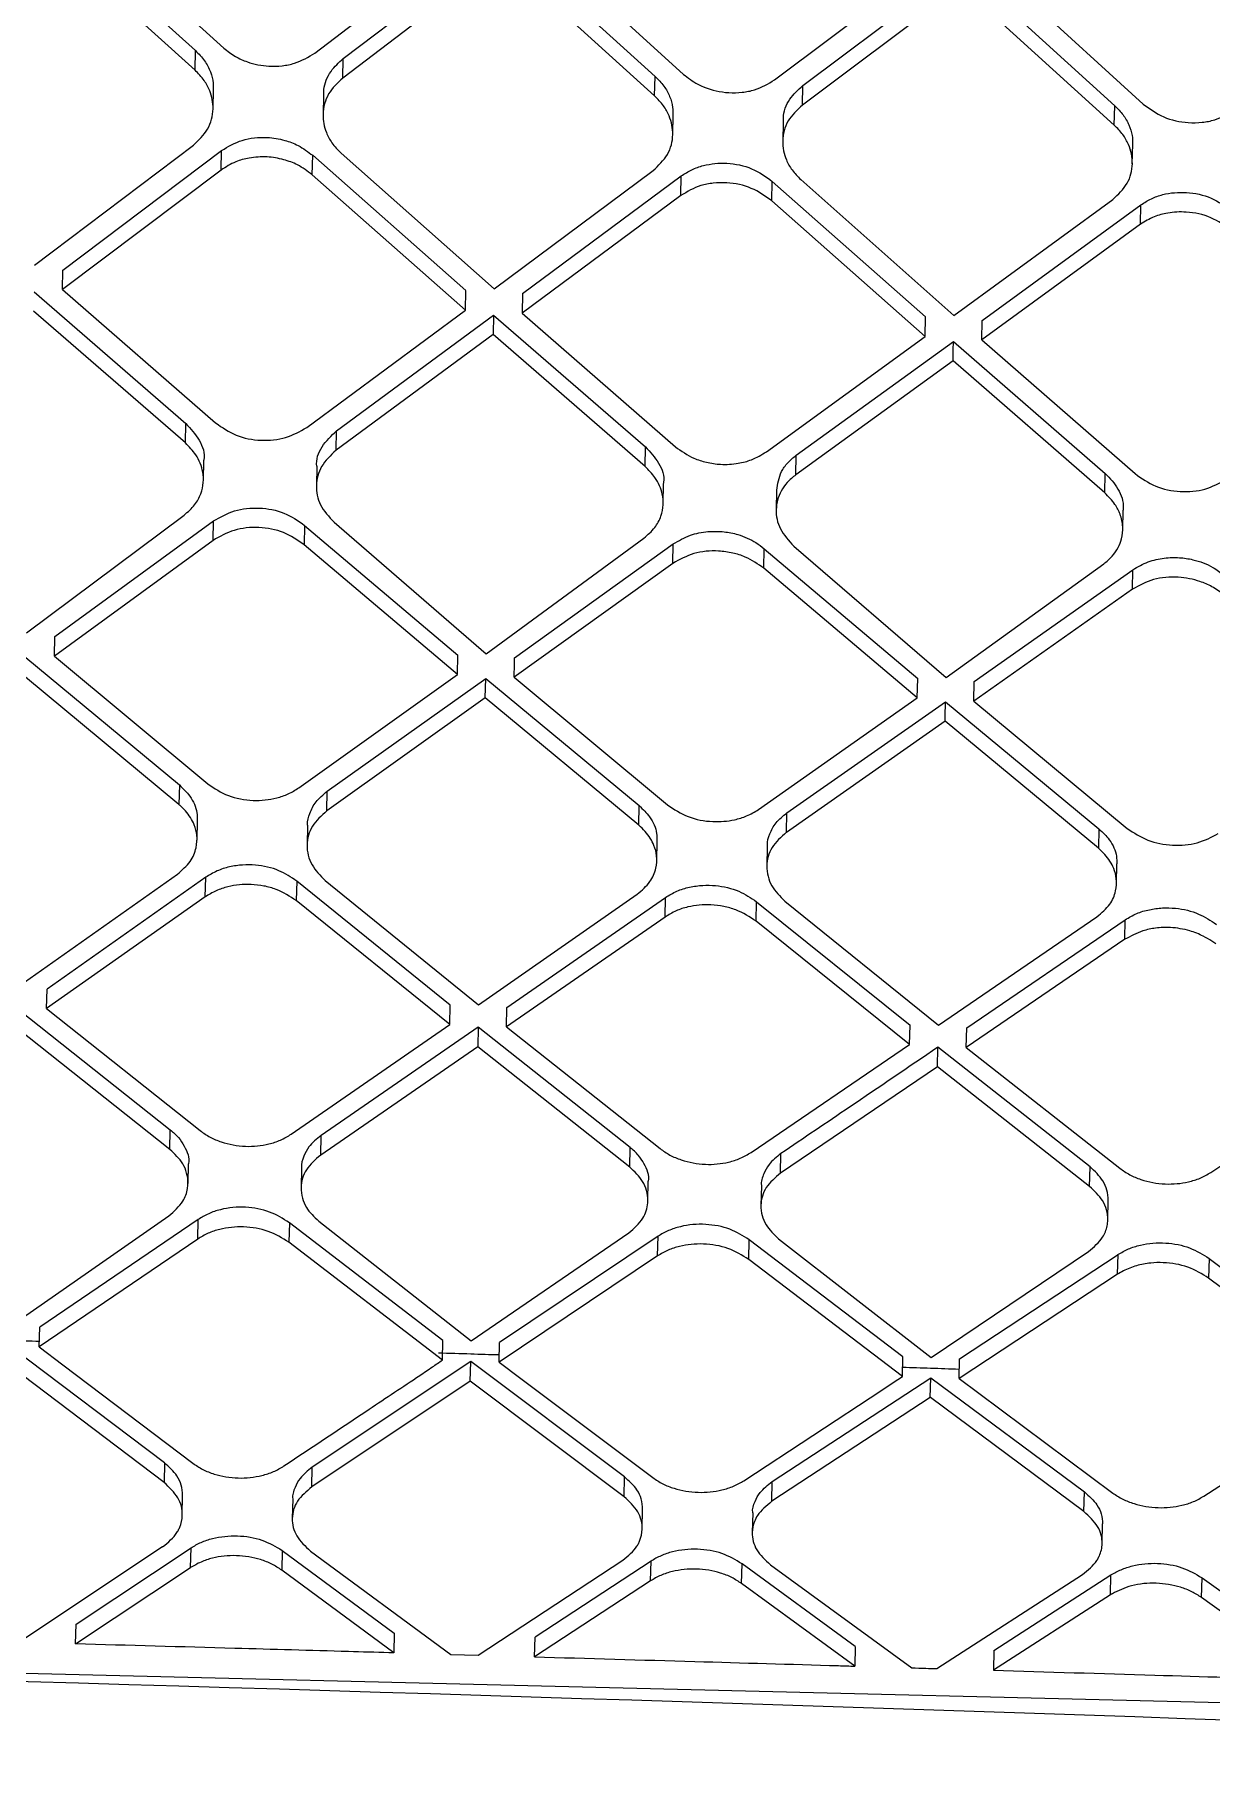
# Model space of a CAD drawing. Extents: x 939 to 1039, y 781 to 934.
# Drawn here: x 966.016 to 966.929, y 879.198 to 880.54 of the extents above; entities that cross this region are included whole.
import ezdxf

# ---------------------------------------------------------------- set-up
doc = ezdxf.new("R2010")
doc.units = 0
doc.header["$MEASUREMENT"] = 0
doc.layers.add('1', color=4, linetype='Continuous')

# ---------------------------------------------------------------- blocks, each defined once
blk = doc.blocks.new('Envoy')
at = {"layer": '1', "color": 3, "linetype": 'Continuous', "lineweight": 25}
for p, q in [((27.3679, 81.4606), (27.4867, 81.3533)), ((27.3899, 81.4628), (27.5088, 81.3553)), ((27.4864, 81.3382), (27.3676, 81.4454)), ((27.5794, 81.3514), (27.7026, 81.4454)), ((27.6013, 81.3472), (27.7245, 81.4409)), ((27.7245, 81.4409), (27.8434, 81.3333)), ((27.7466, 81.4428), (27.8654, 81.3349)), ((27.7242, 81.4258), (27.601, 81.332)), ((27.843, 81.3182), (27.7242, 81.4258)), ((27.936, 81.3306), (28.0592, 81.4231)), ((28.1032, 81.4201), (28.222, 81.3119)), ((27.958, 81.3263), (28.0812, 81.4185)), ((28.0811, 81.4185), (28.2, 81.3106)), ((28.0808, 81.4033), (27.9576, 81.3111)), ((28.1996, 81.2954), (28.0808, 81.4033)), ((27.4864, 81.3382), (27.4867, 81.3533)), ((27.601, 81.332), (27.6013, 81.3472)), ((27.843, 81.3182), (27.8434, 81.3333)), ((27.9576, 81.3111), (27.958, 81.3263)), ((27.5004, 81.3082), (27.5007, 81.3234)), ((27.5861, 81.3188), (27.5857, 81.3037)), ((27.857, 81.2883), (27.8574, 81.3035)), ((28.1996, 81.2954), (28.2, 81.3106)), ((27.9427, 81.2982), (27.9424, 81.2831)), ((27.3619, 81.1868), (27.4851, 81.2799)), ((27.3838, 81.1831), (27.507, 81.2758)), ((27.5067, 81.2607), (27.507, 81.2758)), ((27.5773, 81.257), (27.5777, 81.2721)), ((27.5777, 81.2721), (27.6965, 81.1672)), ((27.5997, 81.2738), (27.7186, 81.1686)), ((28.2136, 81.2656), (28.2139, 81.2808)), ((27.5067, 81.2607), (27.3835, 81.1679)), ((27.7186, 81.1686), (27.8418, 81.2602)), ((27.6962, 81.152), (27.5773, 81.257)), ((27.7405, 81.1648), (27.8637, 81.2561)), ((27.8634, 81.2409), (27.8637, 81.2561)), ((27.934, 81.2367), (27.9343, 81.2519)), ((27.9343, 81.2519), (28.0532, 81.1467)), ((27.9564, 81.2533), (28.0752, 81.1479)), ((27.8634, 81.2409), (27.7402, 81.1496)), ((28.0529, 81.1316), (27.934, 81.2367)), ((28.0752, 81.1479), (28.1984, 81.2379)), ((28.0971, 81.144), (28.2203, 81.2337)), ((28.22, 81.2186), (28.2203, 81.2337)), ((28.22, 81.2186), (28.0968, 81.1289)), ((27.3835, 81.1679), (27.3838, 81.1831)), ((27.3615, 81.1663), (27.4792, 81.0641)), ((27.3835, 81.1679), (27.5024, 81.0645)), ((27.6962, 81.152), (27.6965, 81.1671)), ((27.7405, 81.1648), (27.7402, 81.1496)), ((27.4789, 81.049), (27.3611, 81.1511)), ((27.5731, 81.061), (27.6962, 81.152)), ((27.5962, 81.0584), (27.7181, 81.1482)), ((27.7181, 81.1482), (27.7178, 81.1331)), ((27.7181, 81.1482), (27.8359, 81.0459)), ((27.7402, 81.1496), (27.8591, 81.0461)), ((28.0529, 81.1316), (28.0532, 81.1467)), ((28.0968, 81.1289), (28.0971, 81.144)), ((27.7178, 81.1331), (27.5958, 81.0433)), ((27.8356, 81.0308), (27.7178, 81.1331)), ((27.9297, 81.0421), (28.0529, 81.1316)), ((27.9528, 81.0395), (28.0748, 81.1278)), ((28.0748, 81.1278), (28.1926, 81.0254)), ((28.0968, 81.1289), (28.2157, 81.0252)), ((28.0745, 81.1126), (27.9525, 81.0243)), ((28.1922, 81.0103), (28.0745, 81.1126)), ((27.4789, 81.049), (27.4792, 81.0641)), ((27.5958, 81.0433), (27.5962, 81.0584)), ((27.8356, 81.0308), (27.8359, 81.0459)), ((27.4929, 81.02), (27.4932, 81.0353)), ((27.5809, 81.031), (27.5806, 81.0159)), ((27.9525, 81.0243), (27.9528, 81.0395)), ((27.8496, 81.0019), (27.8499, 81.0172)), ((28.1922, 81.0103), (28.1926, 81.0254)), ((27.9376, 81.0124), (27.9373, 80.9972)), ((27.3557, 80.9018), (27.478, 80.993)), ((28.2062, 80.9817), (28.2066, 80.9969)), ((27.3776, 80.8988), (27.5007, 80.9885)), ((27.5004, 80.9734), (27.5007, 80.9885)), ((27.5714, 80.9851), (27.5711, 80.97)), ((27.5714, 80.9851), (27.6904, 80.8845)), ((27.5943, 80.9875), (27.7124, 80.8854)), ((27.5004, 80.9734), (27.3773, 80.8837)), ((27.69, 80.8694), (27.5711, 80.97)), ((27.7124, 80.8854), (27.8347, 80.9752)), ((27.7343, 80.8824), (27.8574, 80.9707)), ((27.8571, 80.9556), (27.8574, 80.9707)), ((27.9278, 80.9518), (27.9281, 80.9669)), ((27.9281, 80.9669), (28.0471, 80.8664)), ((27.951, 80.9689), (28.0691, 80.867)), ((27.8571, 80.9556), (27.734, 80.8673)), ((28.0467, 80.8512), (27.9278, 80.9518)), ((28.0691, 80.867), (28.1914, 80.9552)), ((28.091, 80.864), (28.2141, 80.9507)), ((28.2138, 80.9355), (28.2141, 80.9507)), ((28.2138, 80.9355), (28.0907, 80.8488)), ((27.3773, 80.8837), (27.3776, 80.8988)), ((27.3552, 80.8826), (27.4743, 80.7837)), ((27.3773, 80.8837), (27.4963, 80.7845)), ((27.69, 80.8694), (27.6904, 80.8845)), ((27.5669, 80.7815), (27.69, 80.8694)), ((27.4739, 80.7686), (27.3549, 80.8674)), ((27.5889, 80.7788), (27.712, 80.8664)), ((27.7116, 80.8513), (27.712, 80.8664)), ((27.712, 80.8664), (27.831, 80.7677)), ((27.734, 80.8673), (27.853, 80.7682)), ((28.0467, 80.8512), (28.0471, 80.8664)), ((28.0907, 80.8488), (28.091, 80.864)), ((27.7116, 80.8513), (27.5886, 80.7636)), ((27.8307, 80.7525), (27.7116, 80.8513)), ((27.9237, 80.7648), (28.0467, 80.8512)), ((27.9456, 80.7621), (28.0687, 80.8483)), ((28.0687, 80.8483), (28.1877, 80.7497)), ((28.0907, 80.8488), (28.2097, 80.75)), ((28.0683, 80.8331), (27.9453, 80.7469)), ((28.1874, 80.7346), (28.0683, 80.8331)), ((27.4743, 80.7837), (27.4739, 80.7686)), ((27.5886, 80.7636), (27.5889, 80.7788)), ((27.8307, 80.7525), (27.831, 80.7677)), ((27.9453, 80.747), (27.9456, 80.7621)), ((27.488, 80.7409), (27.4883, 80.7561)), ((27.5737, 80.7523), (27.5733, 80.7372)), ((28.1877, 80.7497), (28.1874, 80.7346)), ((27.8447, 80.725), (27.845, 80.7402)), ((27.9304, 80.736), (27.9301, 80.7209)), ((28.2014, 80.7073), (28.2017, 80.7225)), ((27.3497, 80.6276), (27.4727, 80.7145)), ((27.4947, 80.7121), (27.3716, 80.6254)), ((27.4944, 80.6969), (27.4947, 80.712)), ((27.5654, 80.7091), (27.565, 80.694)), ((27.6844, 80.613), (27.5654, 80.7091)), ((27.5874, 80.7097), (27.7064, 80.6133)), ((27.4944, 80.6969), (27.3713, 80.6103)), ((27.7064, 80.6133), (27.8295, 80.6989)), ((27.7284, 80.6112), (27.8514, 80.6965)), ((27.8511, 80.6813), (27.8514, 80.6965)), ((27.6841, 80.5979), (27.565, 80.694)), ((27.8511, 80.6813), (27.7281, 80.596)), ((27.9218, 80.678), (27.9221, 80.6932)), ((27.9221, 80.6932), (28.0412, 80.5975)), ((27.9441, 80.6935), (28.0632, 80.5975)), ((28.0632, 80.5975), (28.1862, 80.6815)), ((28.0408, 80.5823), (27.9218, 80.678)), ((28.0851, 80.5954), (28.2081, 80.6792)), ((28.2078, 80.664), (28.2081, 80.6792)), ((28.2078, 80.664), (28.0848, 80.5802)), ((27.3713, 80.6103), (27.3716, 80.6254)), ((27.3493, 80.6098), (27.4672, 80.5163)), ((27.3713, 80.6103), (27.4904, 80.5156)), ((27.6841, 80.5979), (27.6844, 80.613)), ((27.7281, 80.596), (27.7284, 80.6112)), ((27.4669, 80.5011), (27.3489, 80.5946)), ((27.5611, 80.5129), (27.6841, 80.5979)), ((27.706, 80.5958), (27.5842, 80.5119)), ((27.7061, 80.5957), (27.7057, 80.5806)), ((27.824, 80.5026), (27.7061, 80.5958)), ((27.7281, 80.596), (27.8472, 80.5017)), ((28.0408, 80.5823), (28.0412, 80.5975)), ((28.0848, 80.5802), (28.0851, 80.5954)), ((27.7057, 80.5806), (27.5839, 80.4967)), ((27.8237, 80.4874), (27.7057, 80.5806)), ((27.9178, 80.4987), (28.0408, 80.5823)), ((28.0625, 80.565), (28.0628, 80.5802)), ((28.1808, 80.4876), (28.0628, 80.5803)), ((28.0848, 80.5802), (28.2039, 80.4864)), ((28.0625, 80.565), (27.9406, 80.4826)), ((28.1805, 80.4724), (28.0625, 80.565)), ((28.2746, 80.4832), (28.3975, 80.5651)), ((27.4669, 80.5011), (27.4672, 80.5163)), ((27.5839, 80.4967), (27.5842, 80.5119)), ((27.8237, 80.4874), (27.824, 80.5026)), ((27.9406, 80.4826), (27.941, 80.4978)), ((27.481, 80.4746), (27.4813, 80.4898)), ((27.569, 80.4866), (27.5687, 80.4714)), ((28.1805, 80.4724), (28.1808, 80.4876)), ((27.8378, 80.4611), (27.8381, 80.4763)), ((27.9258, 80.4728), (27.9255, 80.4576)), ((28.1945, 80.4464), (28.1948, 80.4616)), ((27.3439, 80.3645), (27.4661, 80.4495)), ((27.4889, 80.4467), (27.3659, 80.3632)), ((27.4885, 80.4315), (27.4889, 80.4467)), ((27.5596, 80.4442), (27.5592, 80.429)), ((27.6787, 80.3529), (27.5596, 80.4442)), ((27.5824, 80.4453), (27.7007, 80.3525)), ((27.4885, 80.4315), (27.3655, 80.3479)), ((27.6784, 80.3376), (27.5592, 80.429)), ((27.7007, 80.3525), (27.8229, 80.4363)), ((27.8457, 80.4337), (27.7227, 80.3514)), ((27.8453, 80.4184), (27.8457, 80.4337)), ((27.916, 80.4157), (27.9164, 80.431)), ((28.0355, 80.3402), (27.9163, 80.431)), ((27.9392, 80.4317), (28.0575, 80.3396)), ((27.8453, 80.4184), (27.7224, 80.3361)), ((28.0352, 80.3249), (27.916, 80.4157)), ((28.0575, 80.3396), (28.1797, 80.4219)), ((28.0795, 80.3386), (28.2025, 80.4195)), ((28.2021, 80.4042), (28.2025, 80.4195)), ((28.2731, 80.4165), (28.2728, 80.4013)), ((28.2731, 80.4165), (28.3923, 80.3267)), ((28.2021, 80.4042), (28.0792, 80.3233)), ((28.392, 80.3113), (28.2728, 80.4013)), ((27.3655, 80.3479), (27.3659, 80.3632)), ((27.4627, 80.258), (27.3435, 80.348)), ((27.3655, 80.3479), (27.3839, 80.334)), ((27.6784, 80.3376), (27.6787, 80.3529)), ((27.7224, 80.3361), (27.7227, 80.3514)), ((27.4624, 80.2427), (27.3432, 80.3328)), ((27.3839, 80.334), (27.4847, 80.2576)), ((27.7004, 80.3365), (27.5774, 80.2545)), ((27.7, 80.3212), (27.7004, 80.3364)), ((27.8196, 80.247), (27.7004, 80.3365)), ((27.7224, 80.3361), (27.7392, 80.3233)), ((28.0352, 80.3249), (28.0355, 80.3402)), ((28.0792, 80.3233), (28.0795, 80.3386)), ((27.7, 80.3212), (27.5771, 80.2393)), ((27.8193, 80.2317), (27.7, 80.3212)), ((27.7392, 80.3233), (27.8416, 80.2465)), ((27.9342, 80.2434), (28.0572, 80.324)), ((28.0568, 80.3087), (28.0572, 80.3239)), ((28.0572, 80.324), (28.1764, 80.2354)), ((28.0792, 80.3233), (28.0944, 80.3119)), ((27.9123, 80.2441), (28.0192, 80.3144)), ((28.0568, 80.3087), (27.9339, 80.2281)), ((28.1761, 80.2201), (28.0569, 80.3087)), ((28.0944, 80.3119), (28.1984, 80.2345)), ((28.2691, 80.2321), (28.3779, 80.3022)), ((27.4627, 80.258), (27.4624, 80.2427)), ((27.5771, 80.2393), (27.5774, 80.2545)), ((27.8193, 80.2317), (27.8196, 80.247)), ((27.9339, 80.2281), (27.9342, 80.2434)), ((27.4765, 80.2173), (27.4768, 80.2326)), ((27.5622, 80.2301), (27.5619, 80.2148)), ((28.1761, 80.2201), (28.1764, 80.2354)), ((27.8333, 80.2066), (27.8337, 80.2219)), ((27.9191, 80.2192), (27.9187, 80.2039)), ((28.1902, 80.1952), (28.1905, 80.2106)), ((27.4613, 80.1928), (27.3498, 80.1186)), ((27.3941, 80.1328), (27.4833, 80.192)), ((27.483, 80.1767), (27.4833, 80.192)), ((27.554, 80.19), (27.5537, 80.1747)), ((27.554, 80.19), (27.641, 80.1259)), ((27.576, 80.1895), (27.6848, 80.1093)), ((27.3937, 80.1175), (27.483, 80.1767)), ((27.6407, 80.1106), (27.5537, 80.1747)), ((27.706, 80.1087), (27.8182, 80.1824)), ((27.8402, 80.1817), (27.7502, 80.1228)), ((27.8398, 80.1664), (27.8402, 80.1817)), ((27.9105, 80.1643), (27.9108, 80.1796)), ((27.9987, 80.1156), (27.9108, 80.1796)), ((27.9328, 80.1789), (28.0425, 80.0989)), ((28.0619, 80.0984), (28.175, 80.1714)), ((28.1061, 80.1124), (28.197, 80.171)), ((28.1967, 80.1556), (28.197, 80.171)), ((27.8398, 80.1664), (27.7498, 80.1075)), ((27.9984, 80.1002), (27.9105, 80.1643)), ((28.2674, 80.1534), (28.2677, 80.1688)), ((28.2677, 80.1688), (28.3566, 80.1049)), ((28.1967, 80.1556), (28.1058, 80.0971)), ((28.3562, 80.0895), (28.2674, 80.1534)), ((27.3937, 80.1175), (27.3941, 80.1328)), ((29.3433, 80.0457), (25.9114, 80.1301)), ((27.641, 80.1259), (27.6407, 80.1106)), ((27.7498, 80.1075), (27.7502, 80.1228)), ((27.6848, 80.1093), (27.706, 80.1087)), ((27.9987, 80.1156), (27.9984, 80.1002)), ((28.1061, 80.1124), (28.1058, 80.0971))]:
    blk.add_line(p, q, dxfattribs=at)
at = {"layer": '1', "color": 3, "linetype": 'Continuous', "lineweight": 25, "flags": 128}
for points in [[(28.0745, 81.1126), (28.0746, 81.1211), (28.0748, 81.1277)], [(28.0192, 80.3144), (28.0281, 80.3203), (28.0352, 80.3249)]]:
    blk.add_lwpolyline(points, dxfattribs=at)
at = {"layer": '1', "color": 3, "linetype": 'Continuous', "lineweight": 25}
for points, knots in [([(27.4867, 81.3533), (27.4892, 81.3508), (27.4942, 81.3457), (27.4986, 81.337), (27.5007, 81.3295), (27.5005, 81.325), (27.5005, 81.3234)], [0, 0, 0, 0, 0.298801, 0.583635, 0.854464, 1, 1, 1, 1]), ([(27.5088, 81.3553), (27.5116, 81.353), (27.5171, 81.3487), (27.5289, 81.3434), (27.5415, 81.3409), (27.554, 81.3413), (27.5667, 81.3438), (27.5744, 81.3484), (27.5794, 81.3514)], [0, 0, 0, 0, 0.148757, 0.281865, 0.500186, 0.632374, 0.759901, 1, 1, 1, 1]), ([(27.5863, 81.3188), (27.5863, 81.3202), (27.5863, 81.3266), (27.5906, 81.3372), (27.5979, 81.344), (27.6013, 81.3472)], [0, 0, 0, 0, 0.133479, 0.599733, 1, 1, 1, 1]), ([(27.4851, 81.2799), (27.4892, 81.2838), (27.4976, 81.2919), (27.5015, 81.3074), (27.499, 81.3206), (27.4937, 81.3307), (27.4889, 81.3356), (27.4864, 81.3382)], [0, 0, 0, 0, 0.245569, 0.499107, 0.715704, 0.849486, 1, 1, 1, 1]), ([(27.601, 81.332), (27.5969, 81.3282), (27.5906, 81.3222), (27.5866, 81.312), (27.5851, 81.3019), (27.5871, 81.2914), (27.5924, 81.2813), (27.5972, 81.2764), (27.5997, 81.2738)], [0, 0, 0, 0, 0.241674, 0.368799, 0.499776, 0.714701, 0.848666, 1, 1, 1, 1]), ([(27.8434, 81.3333), (27.8458, 81.3309), (27.8505, 81.3261), (27.8549, 81.3178), (27.8572, 81.3102), (27.8572, 81.3054), (27.8571, 81.3035)], [0, 0, 0, 0, 0.282362, 0.55536, 0.819113, 1, 1, 1, 1]), ([(27.8654, 81.3349), (27.8689, 81.3322), (27.8737, 81.3285), (27.8795, 81.3258), (27.8872, 81.3227), (27.8975, 81.3203), (27.9108, 81.3207), (27.9235, 81.3231), (27.9311, 81.3277), (27.936, 81.3306)], [0, 0, 0, 0, 0.179349, 0.242927, 0.250521, 0.499905, 0.635217, 0.763811, 1, 1, 1, 1]), ([(27.9429, 81.2982), (27.9429, 81.2991), (27.9427, 81.3052), (27.9467, 81.3158), (27.9543, 81.3229), (27.958, 81.3263)], [0, 0, 0, 0, 0.089381, 0.566697, 1, 1, 1, 1]), ([(27.8418, 81.2602), (27.8459, 81.2641), (27.8543, 81.2721), (27.8582, 81.2878), (27.8556, 81.3009), (27.85, 81.311), (27.8454, 81.3157), (27.843, 81.3182)], [0, 0, 0, 0, 0.248747, 0.499133, 0.72667, 0.857721, 1, 1, 1, 1]), ([(27.9576, 81.3111), (27.9535, 81.3072), (27.9451, 81.2993), (27.9412, 81.2836), (27.9438, 81.2704), (27.9494, 81.2604), (27.954, 81.2557), (27.9564, 81.2533)], [0, 0, 0, 0, 0.245602, 0.49911, 0.727437, 0.858301, 1, 1, 1, 1]), ([(28.2, 81.3106), (28.2023, 81.3083), (28.2068, 81.3037), (28.2112, 81.2958), (28.2137, 81.288), (28.2138, 81.2831), (28.2138, 81.2808)], [0, 0, 0, 0, 0.269706, 0.533665, 0.7919, 1, 1, 1, 1]), ([(28.222, 81.3119), (28.2271, 81.3082), (28.2372, 81.3008), (28.2542, 81.2972), (28.2676, 81.2974), (28.2803, 81.2998), (28.2878, 81.3042), (28.2926, 81.307)], [0, 0, 0, 0, 0.24977, 0.499419, 0.638659, 0.768642, 1, 1, 1, 1]), ([(27.507, 81.2758), (27.5121, 81.2789), (27.5198, 81.2835), (27.5325, 81.2859), (27.5437, 81.2863), (27.5554, 81.2843), (27.5676, 81.2797), (27.5741, 81.2748), (27.5777, 81.2721)], [0, 0, 0, 0, 0.241952, 0.368897, 0.499477, 0.673353, 0.817703, 1, 1, 1, 1]), ([(28.1984, 81.2379), (28.2026, 81.2418), (28.2109, 81.2496), (28.2148, 81.2653), (28.2121, 81.2785), (28.2065, 81.2885), (28.202, 81.2931), (28.1996, 81.2954)], [0, 0, 0, 0, 0.251603, 0.499117, 0.733129, 0.862575, 1, 1, 1, 1]), ([(27.5773, 81.257), (27.5737, 81.2598), (27.5671, 81.2647), (27.5548, 81.2692), (27.542, 81.2714), (27.5292, 81.2705), (27.5169, 81.2672), (27.5103, 81.263), (27.5067, 81.2607)], [0, 0, 0, 0, 0.186768, 0.332588, 0.500318, 0.67835, 0.821098, 1, 1, 1, 1]), ([(27.8637, 81.2561), (27.8663, 81.2578), (27.8715, 81.2612), (27.8833, 81.2653), (27.8994, 81.2669), (27.919, 81.2628), (27.9292, 81.2555), (27.9343, 81.2519)], [0, 0, 0, 0, 0.132814, 0.260206, 0.497699, 0.74872, 1, 1, 1, 1]), ([(27.934, 81.2367), (27.9289, 81.2404), (27.9188, 81.2476), (27.9019, 81.2511), (27.8886, 81.2508), (27.8759, 81.2484), (27.8683, 81.2439), (27.8634, 81.2409)], [0, 0, 0, 0, 0.249805, 0.499573, 0.633639, 0.76193, 1, 1, 1, 1]), ([(28.2203, 81.2337), (28.2229, 81.2354), (28.228, 81.2387), (28.2398, 81.2428), (28.2558, 81.2442), (28.2755, 81.24), (28.2858, 81.2327), (28.2909, 81.229)], [0, 0, 0, 0, 0.131372, 0.258104, 0.496637, 0.748201, 1, 1, 1, 1]), ([(28.2906, 81.2138), (28.2855, 81.2175), (28.2753, 81.2248), (28.2571, 81.2287), (28.242, 81.2279), (28.2297, 81.2247), (28.2234, 81.2207), (28.2199, 81.2186)], [0, 0, 0, 0, 0.249679, 0.499373, 0.685793, 0.831479, 1, 1, 1, 1]), ([(27.4792, 81.0641), (27.483, 81.06), (27.4905, 81.0516), (27.4945, 81.0407), (27.4931, 81.0355), (27.4931, 81.0353)], [0, 0, 0, 0, 0.487007, 0.980683, 1, 1, 1, 1]), ([(27.5024, 81.0645), (27.5075, 81.061), (27.5177, 81.0539), (27.5375, 81.0502), (27.5574, 81.0521), (27.5678, 81.058), (27.5731, 81.061)], [0, 0, 0, 0, 0.249999, 0.499988, 0.749986, 1, 1, 1, 1]), ([(27.5809, 81.031), (27.5809, 81.031), (27.5801, 81.036), (27.584, 81.0468), (27.5921, 81.0545), (27.5962, 81.0584)], [0, 0, 0, 0, 0.000469, 0.498732, 1, 1, 1, 1]), ([(27.478, 80.993), (27.4809, 80.9956), (27.4865, 81.0004), (27.4912, 81.0093), (27.4932, 81.018), (27.4926, 81.0283), (27.4884, 81.0392), (27.4818, 81.046), (27.4789, 81.049)], [0, 0, 0, 0, 0.168715, 0.324976, 0.468802, 0.600174, 0.824693, 1, 1, 1, 1]), ([(27.8359, 81.0459), (27.8396, 81.0419), (27.847, 81.0338), (27.8511, 81.0229), (27.8497, 81.0177), (27.8496, 81.0173)], [0, 0, 0, 0, 0.471549, 0.960043, 1, 1, 1, 1]), ([(27.8591, 81.046), (27.8637, 81.0428), (27.8709, 81.0376), (27.8834, 81.0337), (27.895, 81.032), (27.9071, 81.0327), (27.9194, 81.0359), (27.926, 81.0399), (27.9297, 81.0421)], [0, 0, 0, 0, 0.22696, 0.357902, 0.500136, 0.675929, 0.817955, 1, 1, 1, 1]), ([(27.5958, 81.0433), (27.5916, 81.0393), (27.5833, 81.0315), (27.5795, 81.0161), (27.5824, 81.0004), (27.5903, 80.9918), (27.5943, 80.9875)], [0, 0, 0, 0, 0.256141, 0.49974, 0.746356, 1, 1, 1, 1]), ([(27.8347, 80.9752), (27.8377, 80.9778), (27.8435, 80.9828), (27.8482, 80.9919), (27.85, 81.0008), (27.8491, 81.011), (27.8447, 81.0214), (27.8383, 81.028), (27.8356, 81.0308)], [0, 0, 0, 0, 0.175688, 0.336935, 0.483731, 0.616068, 0.836593, 1, 1, 1, 1]), ([(27.9378, 81.0123), (27.9385, 81.0173), (27.9396, 81.0249), (27.946, 81.0338), (27.9505, 81.0376), (27.9528, 81.0395)], [0, 0, 0, 0, 0.479914, 0.738104, 1, 1, 1, 1]), ([(27.9525, 81.0243), (27.9502, 81.0224), (27.9456, 81.0186), (27.9395, 81.0098), (27.9361, 80.9974), (27.9392, 80.9818), (27.947, 80.9732), (27.951, 80.9689)], [0, 0, 0, 0, 0.133163, 0.261116, 0.500349, 0.74918, 1, 1, 1, 1]), ([(28.1926, 81.0254), (28.1962, 81.0215), (28.2037, 81.0135), (28.207, 81.003), (28.2065, 80.9975), (28.2064, 80.9969)], [0, 0, 0, 0, 0.457794, 0.941434, 1, 1, 1, 1]), ([(28.2157, 81.0252), (28.2208, 81.0216), (28.231, 81.0144), (28.2508, 81.0105), (28.2707, 81.0121), (28.2811, 81.0179), (28.2864, 81.0208)], [0, 0, 0, 0, 0.250019, 0.500008, 0.750011, 1, 1, 1, 1]), ([(28.1914, 80.9552), (28.1937, 80.9571), (28.1983, 80.9609), (28.2028, 80.9676), (28.2058, 80.9753), (28.2067, 80.9841), (28.2047, 80.9932), (28.2001, 81.0022), (28.1951, 81.0074), (28.1922, 81.0103)], [0, 0, 0, 0, 0.135935, 0.262744, 0.380449, 0.534581, 0.696876, 0.828602, 1, 1, 1, 1]), ([(27.5007, 80.9885), (27.506, 80.9915), (27.5164, 80.9975), (27.5363, 80.9994), (27.5561, 80.9957), (27.5663, 80.9887), (27.5714, 80.9851)], [0, 0, 0, 0, 0.24999, 0.500015, 0.74999, 1, 1, 1, 1]), ([(27.5711, 80.97), (27.566, 80.9735), (27.5558, 80.9806), (27.536, 80.9843), (27.5161, 80.9824), (27.5056, 80.9764), (27.5004, 80.9734)], [0, 0, 0, 0, 0.249999, 0.499975, 0.749997, 1, 1, 1, 1]), ([(27.8574, 80.9707), (27.8617, 80.9732), (27.8697, 80.9779), (27.8837, 80.9806), (27.8964, 80.9805), (27.9092, 80.9779), (27.92, 80.9732), (27.926, 80.9686), (27.9281, 80.9669)], [0, 0, 0, 0, 0.206391, 0.389653, 0.54973, 0.686555, 0.889709, 1, 1, 1, 1]), ([(27.9278, 80.9518), (27.9232, 80.955), (27.9159, 80.9601), (27.9034, 80.9639), (27.8899, 80.9658), (27.8728, 80.9644), (27.8623, 80.9585), (27.8571, 80.9556)], [0, 0, 0, 0, 0.227855, 0.358918, 0.501069, 0.75047, 1, 1, 1, 1]), ([(28.2141, 80.9507), (28.2179, 80.9529), (28.2251, 80.9572), (28.2379, 80.96), (28.2498, 80.9604), (28.2628, 80.9584), (28.275, 80.9538), (28.2819, 80.9486), (28.2847, 80.9465)], [0, 0, 0, 0, 0.187046, 0.356474, 0.508196, 0.642234, 0.856364, 1, 1, 1, 1]), ([(28.2844, 80.9313), (28.2815, 80.9335), (28.276, 80.9376), (28.2642, 80.9426), (28.2486, 80.9457), (28.2294, 80.9443), (28.219, 80.9385), (28.2138, 80.9355)], [0, 0, 0, 0, 0.148705, 0.281917, 0.501183, 0.750736, 1, 1, 1, 1]), ([(27.734, 80.8673), (27.7341, 80.8701), (27.7342, 80.8751), (27.7343, 80.8802), (27.7343, 80.8824)], [0, 0, 0, 0, 0.559995, 1, 1, 1, 1]), ([(28.0683, 80.8331), (28.0684, 80.8359), (28.0685, 80.841), (28.0686, 80.846), (28.0687, 80.8483)], [0, 0, 0, 0, 0.559975, 1, 1, 1, 1]), ([(27.4743, 80.7837), (27.4771, 80.7809), (27.4837, 80.7746), (27.488, 80.7647), (27.4881, 80.7582), (27.4881, 80.7561)], [0, 0, 0, 0, 0.349008, 0.798071, 1, 1, 1, 1]), ([(27.4963, 80.7845), (27.5014, 80.7812), (27.5115, 80.7744), (27.5312, 80.7709), (27.5473, 80.7725), (27.5591, 80.7766), (27.5643, 80.7798), (27.5669, 80.7815)], [0, 0, 0, 0, 0.249349, 0.499676, 0.738228, 0.866339, 1, 1, 1, 1]), ([(27.5738, 80.7523), (27.5737, 80.7525), (27.5734, 80.7557), (27.5753, 80.7621), (27.5798, 80.7712), (27.5858, 80.7762), (27.5889, 80.7788)], [0, 0, 0, 0, 0.023535, 0.318901, 0.64441, 1, 1, 1, 1]), ([(27.4727, 80.7145), (27.4764, 80.7177), (27.4832, 80.7236), (27.4877, 80.7345), (27.4883, 80.7442), (27.4858, 80.7541), (27.4811, 80.7615), (27.4764, 80.7664), (27.4746, 80.768), (27.4739, 80.7686)], [0, 0, 0, 0, 0.212557, 0.400222, 0.562935, 0.70062, 0.900204, 0.962625, 1, 1, 1, 1]), ([(27.5886, 80.7636), (27.5844, 80.7599), (27.576, 80.7523), (27.5727, 80.7395), (27.5739, 80.7293), (27.5776, 80.7195), (27.5835, 80.7135), (27.5874, 80.7097)], [0, 0, 0, 0, 0.249502, 0.498865, 0.635255, 0.764425, 1, 1, 1, 1]), ([(27.831, 80.7677), (27.8339, 80.7649), (27.8405, 80.7585), (27.8448, 80.7486), (27.8448, 80.7422), (27.8448, 80.7402)], [0, 0, 0, 0, 0.350704, 0.800409, 1, 1, 1, 1]), ([(27.853, 80.7682), (27.8581, 80.7649), (27.8683, 80.7581), (27.8873, 80.7546), (27.903, 80.7559), (27.915, 80.7595), (27.9207, 80.7629), (27.9237, 80.7647)], [0, 0, 0, 0, 0.248573, 0.49962, 0.716862, 0.850305, 1, 1, 1, 1]), ([(27.9305, 80.736), (27.9305, 80.7364), (27.9302, 80.7397), (27.9321, 80.7461), (27.9368, 80.7548), (27.9426, 80.7596), (27.9456, 80.7621)], [0, 0, 0, 0, 0.042303, 0.333911, 0.653154, 1, 1, 1, 1]), ([(27.8295, 80.6989), (27.8331, 80.702), (27.8399, 80.7079), (27.8444, 80.7186), (27.8451, 80.7283), (27.8425, 80.7381), (27.8376, 80.7461), (27.8324, 80.7509), (27.8307, 80.7525)], [0, 0, 0, 0, 0.212542, 0.400197, 0.562898, 0.700595, 0.900164, 1, 1, 1, 1]), ([(28.1877, 80.7497), (28.1906, 80.747), (28.1972, 80.7407), (28.2015, 80.7309), (28.2015, 80.7245), (28.2015, 80.7225)], [0, 0, 0, 0, 0.348382, 0.797342, 1, 1, 1, 1]), ([(28.2097, 80.75), (28.2148, 80.7466), (28.225, 80.7399), (28.2447, 80.7362), (28.2646, 80.7378), (28.2751, 80.7433), (28.2803, 80.7461)], [0, 0, 0, 0, 0.248799, 0.500443, 0.7478, 1, 1, 1, 1]), ([(27.9453, 80.747), (27.9411, 80.7433), (27.9328, 80.7358), (27.9294, 80.7232), (27.9306, 80.713), (27.9343, 80.7033), (27.9403, 80.6974), (27.9441, 80.6935)], [0, 0, 0, 0, 0.249466, 0.498817, 0.634647, 0.763605, 1, 1, 1, 1]), ([(27.5654, 80.7091), (27.5609, 80.7121), (27.5517, 80.7183), (27.5363, 80.7217), (27.5232, 80.7219), (27.513, 80.7204), (27.5031, 80.7173), (27.4975, 80.7138), (27.4947, 80.7121)], [0, 0, 0, 0, 0.220167, 0.459685, 0.58734, 0.719945, 0.857502, 1, 1, 1, 1]), ([(28.1862, 80.6815), (28.1898, 80.6846), (28.1967, 80.6903), (28.2011, 80.701), (28.2017, 80.7106), (28.1992, 80.7203), (28.1946, 80.7275), (28.1898, 80.7323), (28.188, 80.734), (28.1874, 80.7346)], [0, 0, 0, 0, 0.213064, 0.401096, 0.564003, 0.701741, 0.900932, 0.963034, 1, 1, 1, 1]), ([(27.565, 80.694), (27.56, 80.6972), (27.5525, 80.7022), (27.5399, 80.7056), (27.5272, 80.7071), (27.5143, 80.7058), (27.5024, 80.7019), (27.4971, 80.6986), (27.4944, 80.6969)], [0, 0, 0, 0, 0.244749, 0.371334, 0.500358, 0.732771, 0.86216, 1, 1, 1, 1]), ([(27.8514, 80.6965), (27.8543, 80.6982), (27.8599, 80.7016), (27.8699, 80.7047), (27.8801, 80.7061), (27.8932, 80.7058), (27.9085, 80.7023), (27.9177, 80.6962), (27.9221, 80.6932)], [0, 0, 0, 0, 0.14388, 0.2824, 0.415585, 0.54344, 0.782115, 1, 1, 1, 1]), ([(27.9218, 80.678), (27.9168, 80.6813), (27.9092, 80.6863), (27.8966, 80.6897), (27.884, 80.6913), (27.8711, 80.6901), (27.8592, 80.6863), (27.8539, 80.683), (27.8511, 80.6813)], [0, 0, 0, 0, 0.244729, 0.371339, 0.500414, 0.731265, 0.861031, 1, 1, 1, 1]), ([(28.2081, 80.6792), (28.211, 80.6809), (28.2166, 80.6843), (28.2266, 80.6872), (28.2369, 80.6886), (28.2499, 80.6882), (28.2652, 80.6847), (28.2744, 80.6785), (28.2788, 80.6756)], [0, 0, 0, 0, 0.144193, 0.282932, 0.416226, 0.544083, 0.782577, 1, 1, 1, 1]), ([(28.2785, 80.6604), (28.2774, 80.6611), (28.2744, 80.6632), (28.2678, 80.6671), (28.2572, 80.6713), (28.2444, 80.6735), (28.232, 80.673), (28.2195, 80.6704), (28.2123, 80.6664), (28.2078, 80.664)], [0, 0, 0, 0, 0.057975, 0.160719, 0.308421, 0.500922, 0.649925, 0.782897, 1, 1, 1, 1]), ([(28.0628, 80.5803), (28.0399, 80.5648), (27.9993, 80.5372), (27.9587, 80.5098), (27.941, 80.4978)], [0, 0, 0, 0, 0.562684, 1, 1, 1, 1]), ([(27.4672, 80.5163), (27.4695, 80.5143), (27.4739, 80.5105), (27.4793, 80.5017), (27.4825, 80.4944), (27.4812, 80.4899), (27.4812, 80.4898)], [0, 0, 0, 0, 0.259168, 0.510426, 0.987401, 1, 1, 1, 1]), ([(27.4904, 80.5156), (27.4929, 80.5138), (27.4978, 80.5104), (27.5094, 80.5055), (27.5253, 80.5026), (27.5413, 80.5042), (27.5531, 80.5081), (27.5584, 80.5113), (27.5611, 80.5129)], [0, 0, 0, 0, 0.128955, 0.255482, 0.500454, 0.735258, 0.864008, 1, 1, 1, 1]), ([(27.5842, 80.5119), (27.5807, 80.5091), (27.5749, 80.5043), (27.5704, 80.4954), (27.5686, 80.4898), (27.569, 80.4867), (27.569, 80.4866)], [0, 0, 0, 0, 0.402482, 0.67405, 0.992028, 1, 1, 1, 1]), ([(27.4661, 80.4495), (27.4702, 80.4531), (27.4773, 80.4593), (27.4804, 80.4685), (27.4809, 80.4732), (27.481, 80.4772), (27.4803, 80.4826), (27.4765, 80.4919), (27.4706, 80.4975), (27.4669, 80.5011)], [0, 0, 0, 0, 0.249158, 0.428541, 0.491846, 0.49931, 0.640212, 0.770795, 1, 1, 1, 1]), ([(27.5839, 80.4967), (27.5797, 80.4931), (27.5714, 80.4859), (27.568, 80.4735), (27.5693, 80.4635), (27.5731, 80.4542), (27.5788, 80.4487), (27.5824, 80.4453)], [0, 0, 0, 0, 0.249307, 0.498696, 0.644589, 0.776928, 1, 1, 1, 1]), ([(27.8381, 80.4763), (27.8381, 80.4764), (27.8394, 80.4808), (27.8361, 80.4881), (27.8306, 80.4968), (27.8262, 80.5007), (27.824, 80.5026)], [0, 0, 0, 0, 0.003419, 0.490085, 0.742371, 1, 1, 1, 1]), ([(27.8472, 80.5017), (27.8496, 80.4999), (27.8546, 80.4965), (27.8662, 80.4916), (27.8821, 80.4886), (27.898, 80.4902), (27.9099, 80.494), (27.9151, 80.4971), (27.9178, 80.4987)], [0, 0, 0, 0, 0.128568, 0.254969, 0.500549, 0.734846, 0.863665, 1, 1, 1, 1]), ([(27.941, 80.4978), (27.9376, 80.4951), (27.9318, 80.4905), (27.9273, 80.4818), (27.9254, 80.4761), (27.9258, 80.4729), (27.9258, 80.4728)], [0, 0, 0, 0, 0.389554, 0.664199, 0.991561, 1, 1, 1, 1]), ([(27.8229, 80.4363), (27.827, 80.4398), (27.8347, 80.4466), (27.8375, 80.456), (27.8379, 80.4633), (27.8371, 80.469), (27.8333, 80.4782), (27.8274, 80.4838), (27.8237, 80.4874)], [0, 0, 0, 0, 0.249192, 0.469217, 0.498961, 0.639484, 0.769956, 1, 1, 1, 1]), ([(27.9406, 80.4826), (27.9365, 80.4791), (27.9282, 80.472), (27.9248, 80.4598), (27.9261, 80.4499), (27.9298, 80.4407), (27.9356, 80.4352), (27.9392, 80.4317)], [0, 0, 0, 0, 0.249215, 0.498611, 0.643335, 0.775262, 1, 1, 1, 1]), ([(28.1948, 80.4616), (28.1948, 80.4616), (28.1951, 80.4642), (28.1941, 80.4694), (28.1904, 80.4785), (28.1845, 80.4841), (28.1808, 80.4876)], [0, 0, 0, 0, 0.003046, 0.282608, 0.542186, 1, 1, 1, 1]), ([(28.2039, 80.4864), (28.2064, 80.4847), (28.2113, 80.4812), (28.2229, 80.4764), (28.2388, 80.4734), (28.2548, 80.4749), (28.2666, 80.4786), (28.2719, 80.4816), (28.2746, 80.4832)], [0, 0, 0, 0, 0.128269, 0.254615, 0.500586, 0.734585, 0.86348, 1, 1, 1, 1]), ([(28.1797, 80.4219), (28.1838, 80.4254), (28.1906, 80.4312), (28.194, 80.4402), (28.1948, 80.4474), (28.1939, 80.4541), (28.1901, 80.4633), (28.1842, 80.4689), (28.1804, 80.4724)], [0, 0, 0, 0, 0.248972, 0.413116, 0.49921, 0.639532, 0.769891, 1, 1, 1, 1]), ([(27.5596, 80.4442), (27.5547, 80.4473), (27.5449, 80.4535), (27.5287, 80.4564), (27.5157, 80.4562), (27.5059, 80.4545), (27.4967, 80.4514), (27.4915, 80.4483), (27.4889, 80.4467)], [0, 0, 0, 0, 0.237964, 0.483202, 0.609336, 0.737494, 0.867675, 1, 1, 1, 1]), ([(27.5592, 80.429), (27.5541, 80.4322), (27.5439, 80.4385), (27.5242, 80.4418), (27.5081, 80.4401), (27.4963, 80.4362), (27.4912, 80.4331), (27.4885, 80.4315)], [0, 0, 0, 0, 0.251222, 0.499898, 0.739691, 0.867399, 1, 1, 1, 1]), ([(27.9164, 80.431), (27.9116, 80.434), (27.9018, 80.4401), (27.8857, 80.4431), (27.8726, 80.443), (27.8628, 80.4413), (27.8535, 80.4383), (27.8483, 80.4353), (27.8457, 80.4337)], [0, 0, 0, 0, 0.236553, 0.481301, 0.607526, 0.735999, 0.86681, 1, 1, 1, 1]), ([(27.916, 80.4157), (27.9109, 80.4189), (27.9007, 80.4252), (27.881, 80.4285), (27.8649, 80.4269), (27.8531, 80.4231), (27.848, 80.42), (27.8453, 80.4185)], [0, 0, 0, 0, 0.250994, 0.499987, 0.738944, 0.866839, 1, 1, 1, 1]), ([(28.2024, 80.4195), (28.2051, 80.421), (28.2103, 80.4241), (28.2197, 80.427), (28.2295, 80.4286), (28.2426, 80.4287), (28.2586, 80.4256), (28.2684, 80.4195), (28.2731, 80.4165)], [0, 0, 0, 0, 0.134033, 0.265394, 0.394186, 0.520491, 0.764708, 1, 1, 1, 1]), ([(28.2728, 80.4013), (28.2677, 80.4044), (28.2575, 80.4107), (28.2408, 80.4135), (28.2272, 80.4131), (28.2166, 80.4111), (28.208, 80.4077), (28.2036, 80.4051), (28.2021, 80.4042)], [0, 0, 0, 0, 0.250665, 0.499532, 0.623602, 0.770985, 0.922887, 1, 1, 1, 1]), ([(27.3656, 80.3521), (27.3582, 80.3523), (27.3436, 80.3527), (27.3289, 80.3531), (27.3216, 80.3533)], [0, 0, 0, 0, 0.503818, 1, 1, 1, 1]), ([(27.6607, 80.3257), (27.664, 80.3279), (27.6699, 80.3319), (27.6758, 80.3359), (27.6784, 80.3376)], [0, 0, 0, 0, 0.559943, 1, 1, 1, 1]), ([(27.7225, 80.3416), (27.7151, 80.3418), (27.6994, 80.3423), (27.6837, 80.3428), (27.6754, 80.343)], [0, 0, 0, 0, 0.471428, 1, 1, 1, 1]), ([(27.5554, 80.2555), (27.5774, 80.2702), (27.6125, 80.2936), (27.6476, 80.317), (27.6607, 80.3257)], [0, 0, 0, 0, 0.6276375, 1, 1, 1, 1]), ([(28.0793, 80.3304), (28.0719, 80.3307), (28.0573, 80.3312), (28.0426, 80.3316), (28.0354, 80.3319)], [0, 0, 0, 0, 0.504246, 1, 1, 1, 1]), ([(27.4768, 80.2326), (27.4766, 80.2353), (27.4762, 80.2405), (27.4721, 80.2495), (27.4663, 80.2547), (27.4627, 80.258)], [0, 0, 0, 0, 0.295303, 0.561267, 1, 1, 1, 1]), ([(27.4847, 80.2576), (27.4872, 80.256), (27.4922, 80.2526), (27.5038, 80.248), (27.5198, 80.2453), (27.5358, 80.2471), (27.5476, 80.2509), (27.5528, 80.2539), (27.5554, 80.2555)], [0, 0, 0, 0, 0.13031, 0.257232, 0.500137, 0.739696, 0.867343, 1, 1, 1, 1]), ([(27.5774, 80.2545), (27.5739, 80.2518), (27.568, 80.2471), (27.5637, 80.2385), (27.5617, 80.2329), (27.5622, 80.2301), (27.5622, 80.2301)], [0, 0, 0, 0, 0.40431, 0.67805, 0.999032, 1, 1, 1, 1]), ([(27.4613, 80.1928), (27.4655, 80.1963), (27.4703, 80.2002), (27.4735, 80.2057), (27.4756, 80.21), (27.4774, 80.2187), (27.4745, 80.2314), (27.4664, 80.2389), (27.4624, 80.2427)], [0, 0, 0, 0, 0.249585, 0.278592, 0.330151, 0.500421, 0.750355, 1, 1, 1, 1]), ([(27.5771, 80.2393), (27.5729, 80.2357), (27.5645, 80.2287), (27.5607, 80.2148), (27.5639, 80.2008), (27.572, 80.1932), (27.576, 80.1895)], [0, 0, 0, 0, 0.249781, 0.499798, 0.75003, 1, 1, 1, 1]), ([(27.8337, 80.2219), (27.8335, 80.2246), (27.8331, 80.2297), (27.829, 80.2386), (27.8232, 80.2438), (27.8196, 80.247)], [0, 0, 0, 0, 0.294447, 0.560231, 1, 1, 1, 1]), ([(27.8416, 80.2465), (27.8441, 80.2448), (27.849, 80.2415), (27.8607, 80.2369), (27.8766, 80.2342), (27.8927, 80.2359), (27.9045, 80.2396), (27.9096, 80.2426), (27.9123, 80.2441)], [0, 0, 0, 0, 0.130153, 0.257015, 0.500118, 0.739464, 0.86718, 1, 1, 1, 1]), ([(27.9191, 80.2192), (27.9191, 80.2193), (27.9187, 80.2222), (27.9205, 80.2276), (27.9249, 80.2361), (27.9308, 80.2407), (27.9342, 80.2434)], [0, 0, 0, 0, 0.005425, 0.326092, 0.598972, 1, 1, 1, 1]), ([(27.8182, 80.1824), (27.8224, 80.1858), (27.8271, 80.1896), (27.8303, 80.195), (27.8324, 80.1993), (27.8342, 80.2078), (27.8313, 80.2205), (27.8233, 80.228), (27.8193, 80.2317)], [0, 0, 0, 0, 0.24958, 0.275185, 0.325603, 0.500427, 0.750421, 1, 1, 1, 1]), ([(27.9339, 80.2281), (27.9297, 80.2246), (27.9239, 80.2199), (27.9197, 80.2113), (27.9179, 80.2023), (27.9208, 80.19), (27.9288, 80.1826), (27.9328, 80.1789)], [0, 0, 0, 0, 0.249473, 0.342734, 0.500371, 0.750377, 1, 1, 1, 1]), ([(28.1764, 80.2354), (28.18, 80.2322), (28.1859, 80.227), (28.1899, 80.2182), (28.1903, 80.2132), (28.1905, 80.2106)], [0, 0, 0, 0, 0.443662, 0.710431, 1, 1, 1, 1]), ([(28.1984, 80.2345), (28.2009, 80.2329), (28.2059, 80.2296), (28.2175, 80.2251), (28.2335, 80.2223), (28.2495, 80.224), (28.2613, 80.2276), (28.2665, 80.2306), (28.2691, 80.2321)], [0, 0, 0, 0, 0.130068, 0.256857, 0.500041, 0.739257, 0.867033, 1, 1, 1, 1]), ([(28.175, 80.1714), (28.1793, 80.1748), (28.1836, 80.1783), (28.1864, 80.1827), (28.1871, 80.1839), (28.1892, 80.1879), (28.1911, 80.1964), (28.1882, 80.2089), (28.1801, 80.2164), (28.1761, 80.2201)], [0, 0, 0, 0, 0.249543, 0.257714, 0.272529, 0.322108, 0.500459, 0.750537, 1, 1, 1, 1]), ([(27.4833, 80.192), (27.4858, 80.1935), (27.4909, 80.1965), (27.5028, 80.2004), (27.5192, 80.2022), (27.539, 80.1989), (27.549, 80.193), (27.554, 80.19)], [0, 0, 0, 0, 0.128701, 0.256312, 0.507258, 0.754894, 1, 1, 1, 1]), ([(27.5537, 80.1747), (27.5512, 80.1763), (27.5463, 80.1796), (27.5346, 80.1841), (27.5186, 80.1868), (27.5025, 80.1851), (27.4907, 80.1812), (27.4856, 80.1782), (27.483, 80.1767)], [0, 0, 0, 0, 0.129119, 0.255614, 0.50015, 0.741192, 0.868493, 1, 1, 1, 1]), ([(27.9108, 80.1796), (27.9059, 80.1826), (27.8959, 80.1885), (27.8761, 80.1918), (27.8597, 80.1901), (27.8478, 80.1861), (27.8427, 80.1832), (27.8402, 80.1817)], [0, 0, 0, 0, 0.244838, 0.492302, 0.743275, 0.87101, 1, 1, 1, 1]), ([(27.9105, 80.1643), (27.908, 80.1659), (27.9031, 80.1692), (27.8915, 80.1737), (27.8755, 80.1764), (27.8593, 80.1747), (27.8475, 80.1709), (27.8424, 80.1679), (27.8398, 80.1664)], [0, 0, 0, 0, 0.128997, 0.25547, 0.500096, 0.740827, 0.868195, 1, 1, 1, 1]), ([(28.197, 80.171), (28.1996, 80.1724), (28.2046, 80.1753), (28.2137, 80.1782), (28.2233, 80.1799), (28.2363, 80.1803), (28.2528, 80.1775), (28.2627, 80.1717), (28.2677, 80.1688)], [0, 0, 0, 0, 0.129424, 0.257393, 0.384037, 0.509529, 0.756257, 1, 1, 1, 1]), ([(28.2674, 80.1534), (28.2649, 80.155), (28.26, 80.1582), (28.2484, 80.1627), (28.2321, 80.1654), (28.2132, 80.1636), (28.2018, 80.1585), (28.1972, 80.1559), (28.1967, 80.1556)], [0, 0, 0, 0, 0.129085, 0.255604, 0.500434, 0.749929, 0.97342, 1, 1, 1, 1]), ([(20.9113, 80.1296), (21.1247, 80.1247), (21.5546, 80.1147), (22.1834, 80.1009), (22.7801, 80.0881), (23.3239, 80.0765), (23.8653, 80.0651), (24.4164, 80.0533), (24.9898, 80.0408), (25.466, 80.0302), (25.8488, 80.0215), (26.1419, 80.0148), (26.4364, 80.0081), (26.7474, 80.0008), (27.0903, 79.9928), (27.4745, 79.9836), (27.9166, 79.973), (28.4195, 79.9609), (28.986, 79.9473), (29.6029, 79.9327), (30.2493, 79.9176), (30.6902, 79.9078), (30.9087, 79.903)], [0, 0, 0, 0, 0.06404, 0.129018, 0.188696, 0.243091, 0.292192, 0.351146, 0.408463, 0.464242, 0.49402, 0.523342, 0.552206, 0.582377, 0.616662, 0.655096, 0.697681, 0.749325, 0.806001, 0.867699, 0.934433, 1, 1, 1, 1]), ([(30.8885, 79.9538), (30.8879, 79.9538), (30.8833, 79.954), (30.8676, 79.9546), (30.8118, 79.9569), (30.6036, 79.9654), (29.7935, 79.9992), (28.1915, 80.0675), (26.7452, 80.1059), (25.9122, 80.128)], [0, 0, 0, 0, 0.000353, 0.002828, 0.009436, 0.033986, 0.128384, 0.498019, 1, 1, 1, 1]), ([(27.6407, 80.1106), (27.6394, 80.1106), (27.6276, 80.1109), (27.5865, 80.1121), (27.5055, 80.1144), (27.4349, 80.1163), (27.3937, 80.1175)], [0, 0, 0, 0, 0.01565, 0.142916, 0.500007, 1, 1, 1, 1]), ([(27.7498, 80.1075), (27.7913, 80.1063), (27.8698, 80.104), (27.9527, 80.1016), (27.9941, 80.1004), (27.9984, 80.1002)], [0, 0, 0, 0, 0.4999976, 0.9482184, 1, 1, 1, 1]), ([(28.0425, 80.0989), (28.0461, 80.0988), (28.0526, 80.0986), (28.0591, 80.0984), (28.0619, 80.0984)], [0, 0, 0, 0, 0.55999, 1, 1, 1, 1]), ([(28.1058, 80.0971), (28.1476, 80.0958), (28.2259, 80.0935), (28.3094, 80.0909), (28.3511, 80.0896), (28.3562, 80.0895)], [0, 0, 0, 0, 0.500002, 0.938371, 1, 1, 1, 1])]:
    blk.add_open_spline(points, degree=3, knots=knots, dxfattribs=at)

msp = doc.modelspace()

# ---------------------------------------------------------------- block references
at = {"layer": '1'}
msp.add_blockref('Envoy', (938.6538, 799.1744), dxfattribs=at)

doc.saveas('drawing.dxf')
